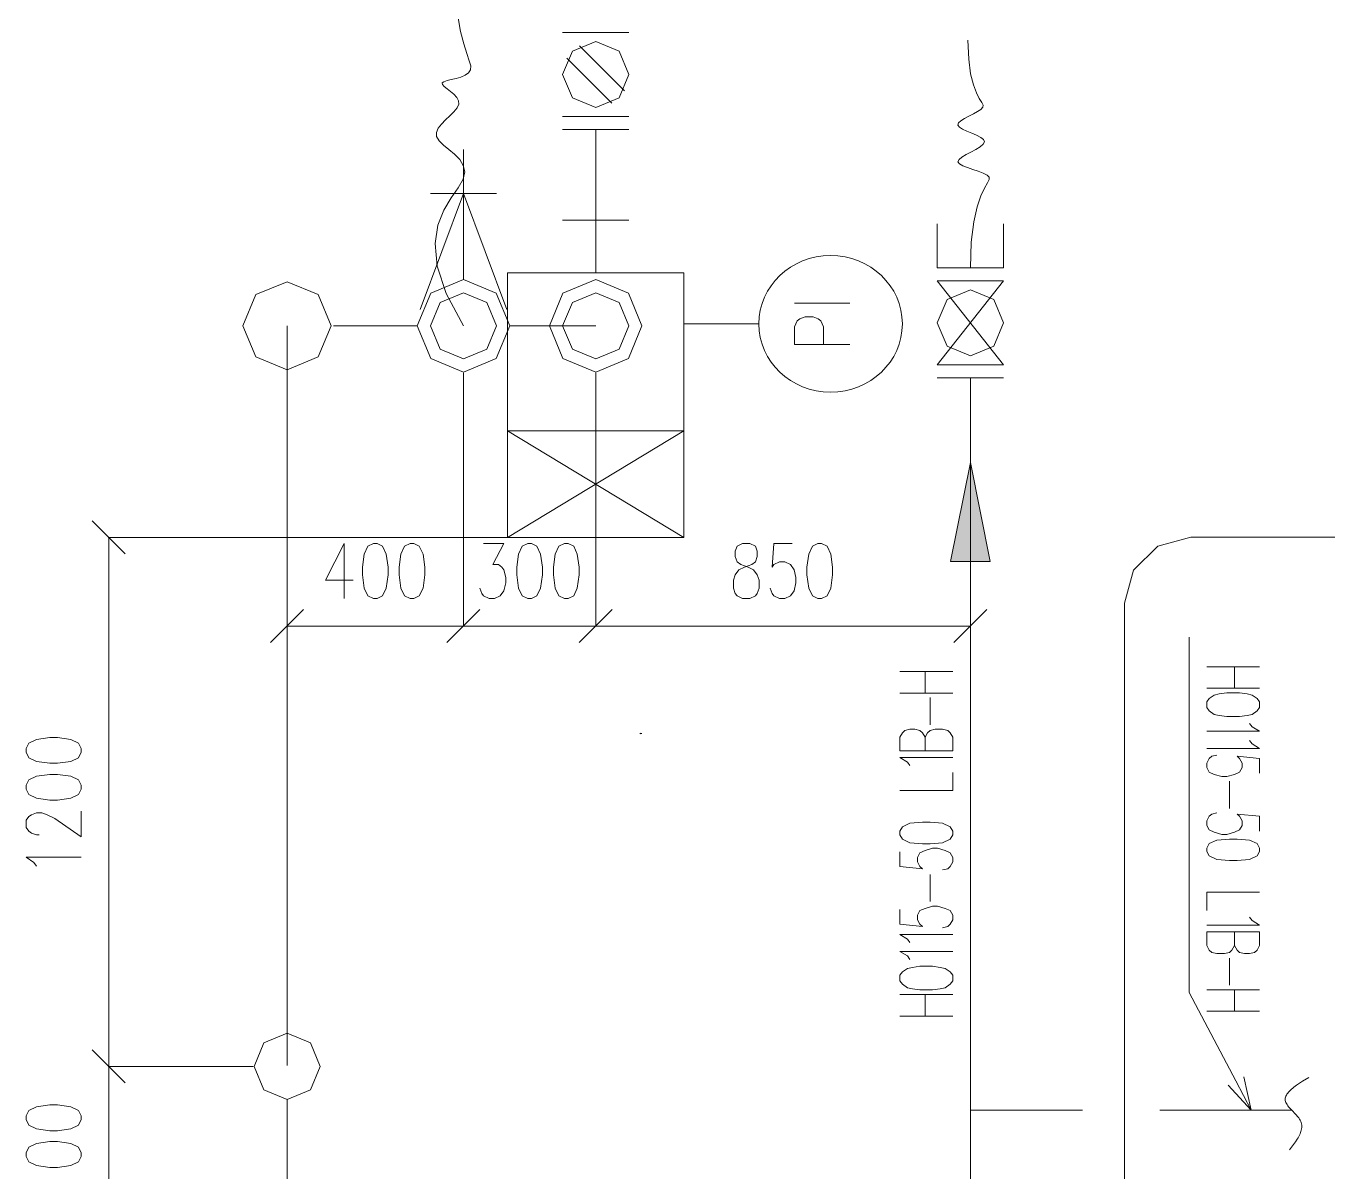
# Model space of a CAD drawing. Header units: millimetres. Extents: x 210 to 63265, y -7201 to 22496.
# Drawn here: x 25634 to 28588, y 13224 to 15823 of the extents above; entities that cross this region are included whole.
import ezdxf

# ---------------------------------------------------------------- set-up
doc = ezdxf.new("R2010")
doc.units = ezdxf.units.MM

msp = doc.modelspace()

# ---------------------------------------------------------------- hatches: boundary and pattern name
h = msp.add_hatch(color=0)
h.dxf.hatch_style = 2
h.paths.add_polyline_path([(27776.3, 14833.7), (27731.4, 14609), (27821.2, 14609)])
h = msp.add_hatch(color=0)
h.dxf.hatch_style = 2
h.paths.add_polyline_path([(27031.2, 14218.5), (27027.5, 14219.4), (27027.5, 14217.7)])

# ---------------------------------------------------------------- linework, layer by layer
at = {"color": 0, "lineweight": 0}
for points in [[(26626.4, 15143.5), (26587.4, 15217), (26567.2, 15278.8), (26562.4, 15329.9), (26568.6, 15371.8), (26582, 15406), (26598.7, 15433.9), (26614.6, 15456.6), (26625.9, 15475.7), (26629.4, 15492.5), (26626.2, 15507.4), (26618, 15520.8), (26606.5, 15532.6), (26593.7, 15543.5), (26581.3, 15553.5), (26571.3, 15563.2), (26565.4, 15572.7), (26565, 15582.2), (26569, 15591.6), (26576.5, 15601.1), (26585.8, 15610.6), (26595.6, 15619.7), (26604.9, 15628.9), (26612.1, 15637.6), (26615.9, 15646), (26615.3, 15654.1), (26611.2, 15661.6), (26604.8, 15668.6), (26597.2, 15675.2), (26589.6, 15680.9), (26583.1, 15686.1), (26579, 15690.6), (26578.3, 15694.3), (26582, 15697.2), (26589.2, 15699.7), (26598.9, 15702), (26609.6, 15704.5), (26620.7, 15707.7), (26630.5, 15711.7), (26638.2, 15717), (26642.5, 15723.8), (26642.9, 15732.8), (26639.6, 15744.8), (26634.1, 15761.2), (26627.3, 15782.9), (26620.1, 15811), (26613.7, 15846.9)], [(27001.4, 15808.5), (26851.5, 15808.5)], [(26991.7, 15676.4), (26889.4, 15778.6)], [(27776.3, 15275), (27778.5, 15333.5), (27784, 15378.9), (27791.5, 15413.5), (27800.1, 15438.3), (27808.5, 15455.9), (27815.2, 15467.5), (27819.1, 15475.2), (27819.1, 15480.5), (27814.1, 15485.4), (27805.3, 15489.9), (27794, 15494), (27781.7, 15498.1), (27769.5, 15502.2), (27759, 15506.3), (27751.5, 15510.8), (27748.2, 15515.4), (27750.6, 15520.6), (27757, 15526), (27766.5, 15531.7), (27777.6, 15537.6), (27788.7, 15543.5), (27798.3, 15549.4), (27805.5, 15555.1), (27808.4, 15560.7), (27806.2, 15565.9), (27799.8, 15570.9), (27790.5, 15575.7), (27779.6, 15580.4), (27768.5, 15584.8), (27758.8, 15589.5), (27751.5, 15594.1), (27748.1, 15598.8), (27749.3, 15603.6), (27754.9, 15608.6), (27763.1, 15613.8), (27772.9, 15619), (27783.3, 15624.2), (27792.8, 15629.2), (27800.3, 15634.2), (27804.8, 15639), (27805.1, 15644.1), (27802.1, 15650.3), (27796.7, 15659.1), (27790.1, 15672), (27783.3, 15690), (27777, 15715.1), (27772.6, 15748.4), (27770.8, 15791.1)], [(26963.4, 15648.2), (26861.1, 15750.3)], [(27001.4, 15618.5), (26851.5, 15618.5)], [(27001.4, 15588.4), (26851.5, 15588.4)], [(26926.4, 15383.4), (26926.4, 15588.4)], [(26626.4, 15248.5), (26626.4, 15543.3)], [(26626.4, 15443.3), (26528, 15180.2)], [(26701.4, 15443.3), (26551.5, 15443.3)], [(26626.4, 15443.3), (26724.8, 15180.2)], [(27001.4, 15383.4), (26851.5, 15383.4)], [(26926.4, 15263.4), (26926.4, 15383.4)], [(27701.4, 15275), (27701.4, 15375)], [(27851.3, 15275), (27851.3, 15375)], [(27701.4, 15275), (27851.3, 15275)], [(27701.4, 15275), (27851.3, 15275)], [(26726.4, 14663.5), (26726.4, 15263.4)], [(26726.4, 14663.5), (26726.4, 15263.4)], [(26726.4, 15263.4), (27126.4, 15263.4)], [(26726.4, 15263.4), (27121.4, 15263.4)], [(26726.4, 14663.5), (26726.4, 15263.4)], [(26726.4, 14663.5), (26726.4, 15263.4)], [(27126.4, 15263.4), (26726.4, 15263.4)], [(27126.4, 15263.4), (26731.4, 15263.4)], [(27126.4, 14663.5), (27126.4, 15263.4)], [(27126.4, 14663.5), (27126.4, 15263.4)], [(27126.4, 14663.5), (27126.4, 15263.4)], [(27126.4, 14663.5), (27126.4, 15263.4)], [(27701.4, 15245.1), (27851.3, 15245.1)], [(27851.3, 15055.1), (27701.4, 15245.1)], [(27851.3, 15245.1), (27701.4, 15055.1)], [(27701.4, 15245.1), (27851.3, 15245.1)], [(27502.8, 15194.9), (27377.8, 15194.9)], [(27502.8, 15100.9), (27377.8, 15100.9), (27377.8, 15141.2), (27383.7, 15154.6), (27389.7, 15159.1), (27401.6, 15163.6), (27419.4, 15163.6), (27431.2, 15159.1), (27437.3, 15154.6), (27443.2, 15141.2), (27443.2, 15100.9)], [(26226.4, 13465.3), (26226.4, 15143.5)], [(26521.4, 15143.5), (26331.4, 15143.5)], [(26926.4, 15143.5), (26731.4, 15143.5)], [(27126.4, 15147.8), (27296.5, 15147.8)], [(26626.4, 15036.7), (26626.4, 14461.2)], [(26626.4, 15036.7), (26626.4, 14461.2)], [(26926.4, 15036.7), (26926.4, 14461.2)], [(27701.4, 15055.1), (27851.3, 15055.1)], [(27701.4, 15025.1), (27851.3, 15025.1)], [(27776.3, 15025.1), (27776.3, 12365.5)], [(26726.4, 14905.2), (27126.4, 14663.5)], [(27126.4, 14905.2), (26726.4, 14663.5)], [(26726.4, 14905.2), (27126.4, 14663.5)], [(27126.4, 14905.2), (26726.4, 14663.5)], [(27126.4, 14905.2), (26726.4, 14905.2)], [(27126.4, 14905.2), (26726.4, 14905.2)], [(27126.4, 14905.2), (26726.4, 14663.5)], [(26726.4, 14905.2), (27126.4, 14663.5)], [(27126.4, 14905.2), (26726.4, 14663.5)], [(26726.4, 14905.2), (27126.4, 14663.5)], [(26726.4, 14905.2), (27126.4, 14905.2)], [(26726.4, 14905.2), (27126.4, 14905.2)], [(25859.3, 14626), (25784.4, 14700.9)], [(26759.9, 14663.5), (25820.9, 14663.5)], [(25821.7, 14663.5), (25821.7, 13463.5)], [(26355.6, 14649.6), (26313.9, 14566.4), (26376.5, 14566.4)], [(26355.6, 14649.6), (26355.6, 14524.7)], [(26672.2, 14649.6), (26718.2, 14649.6), (26693.1, 14602), (26705.7, 14602), (26713.9, 14596.1), (26718.2, 14590.2), (26722.3, 14572.3), (26722.3, 14560.3), (26718.2, 14542.4), (26709.8, 14530.6), (26697.2, 14524.7), (26684.7, 14524.7), (26672.2, 14530.6), (26668.1, 14536.5), (26664, 14548.5)], [(27126.4, 14663.5), (26726.4, 14663.5)], [(27126.4, 14663.5), (26726.4, 14663.5)], [(26726.4, 14663.5), (27126.4, 14663.5)], [(26726.4, 14663.5), (27126.4, 14663.5)], [(27372.2, 14649.6), (27330.5, 14649.6), (27326.4, 14596.1), (27330.5, 14602), (27343.1, 14607.9), (27355.6, 14607.9), (27368.1, 14602), (27376.3, 14590.2), (27380.6, 14572.3), (27380.6, 14560.3), (27376.3, 14542.4), (27368.1, 14530.6), (27355.6, 14524.7), (27343.1, 14524.7), (27330.5, 14530.6), (27326.4, 14536.5), (27322.1, 14548.5)], [(28276.3, 14663.9), (28201.4, 14643.9), (28146.5, 14588.9), (28126.2, 14514)], [(39950.2, 14663.9), (28276.3, 14663.9)], [(26226.4, 14564.4), (26226.4, 14461.2)], [(26926.4, 14545.1), (26926.4, 14461.2)], [(27776.3, 14545.1), (27776.3, 14461.2)], [(28126.2, 12338.6), (28126.2, 14514)], [(26264, 14499.7), (26189, 14424.7)], [(26664, 14499.7), (26589, 14424.7)], [(26589, 14424.7), (26664, 14499.7)], [(26888.8, 14424.7), (26964, 14499.7)], [(26964, 14499.7), (26888.8, 14424.7)], [(27738.8, 14424.7), (27813.9, 14499.7)], [(26226.4, 14462.1), (26626.4, 14462.1)], [(26626.4, 14462.1), (26926.4, 14462.1)], [(26926.4, 14462.1), (27776.3, 14462.1)], [(28272.6, 13631.1), (28272.6, 14437.4)], [(27616.4, 14359.2), (27736.3, 14359.2)], [(27673.5, 14310.4), (27673.5, 14359.2)], [(28312.7, 14370.2), (28432.5, 14370.2)], [(28375.4, 14370.2), (28375.4, 14321.3)], [(27736.3, 14310.4), (27616.4, 14310.4)], [(27684.9, 14238.5), (27684.9, 14300.2)], [(28432.5, 14321.3), (28312.7, 14321.3)], [(28409.8, 14241.5), (28415.3, 14233.8), (28432.5, 14223.6), (28312.7, 14223.6)], [(27736.3, 14179.3), (27616.4, 14179.3), (27616.4, 14210.2), (27622.1, 14220.4), (27627.9, 14225.6), (27639.1, 14228.1), (27650.6, 14228.1), (27662, 14225.6), (27667.7, 14220.4), (27673.5, 14210.2), (27673.5, 14179.3)], [(27673.5, 14210.2), (27679.2, 14220.4), (27684.9, 14225.6), (27696.4, 14228.1), (27713.5, 14228.1), (27725, 14225.6), (27730.5, 14220.4), (27736.3, 14210.2), (27736.3, 14179.3)], [(28409.8, 14203.1), (28415.3, 14195.4), (28432.5, 14185), (28312.7, 14185)], [(27639.1, 14146), (27633.6, 14153.7), (27616.4, 14163.9), (27736.3, 14163.9)], [(28432.5, 14128.5), (28432.5, 14161.9), (28381.2, 14166.9), (28386.9, 14161.9), (28392.6, 14151.6), (28392.6, 14141.4), (28386.9, 14131), (28375.4, 14125.8), (28358.3, 14120.8), (28346.8, 14120.8), (28329.7, 14125.8), (28318.4, 14131), (28312.7, 14141.4), (28312.7, 14151.6), (28318.4, 14161.9), (28323.9, 14166.9), (28335.4, 14169.6)], [(27616.4, 14089.3), (27736.3, 14089.3), (27736.3, 14130.4)], [(28364, 14110.4), (28364, 14048.7)], [(25664.1, 13988.6), (25658.1, 13988.6), (25646.3, 13992.7), (25640.3, 13996.8), (25634.3, 14005.2), (25634.3, 14021.9), (25640.3, 14030.3), (25646.3, 14034.4), (25658.1, 14038.5), (25670, 14038.5), (25682, 14034.4), (25699.7, 14026), (25759.3, 13984.5), (25759.3, 14042.8)], [(28432.5, 13997.3), (28432.5, 14030.8), (28381.2, 14035.8), (28386.9, 14030.8), (28392.6, 14020.4), (28392.6, 14010.2), (28386.9, 13999.8), (28375.4, 13994.7), (28358.3, 13989.7), (28346.8, 13989.7), (28329.7, 13994.7), (28318.4, 13999.8), (28312.7, 14010.2), (28312.7, 14020.4), (28318.4, 14030.8), (28323.9, 14035.8), (28335.4, 14038.5)], [(27616.4, 13950.5), (27616.4, 13917), (27667.7, 13912), (27662, 13917), (27656.3, 13927.4), (27656.3, 13937.6), (27662, 13948), (27673.5, 13953.2), (27690.6, 13958.2), (27702.1, 13958.2), (27719.3, 13953.2), (27730.5, 13948), (27736.3, 13937.6), (27736.3, 13927.4), (27730.5, 13917), (27725, 13912), (27713.5, 13909.3)], [(25658.1, 13917.7), (25652.2, 13926.1), (25634.3, 13938.5), (25759.3, 13938.5)], [(27684.9, 13837.4), (27684.9, 13899.1)], [(28432.5, 13858.5), (28312.7, 13858.5), (28312.7, 13817.4)], [(27616.4, 13819.3), (27616.4, 13785.9), (27667.7, 13780.9), (27662, 13785.9), (27656.3, 13796.3), (27656.3, 13806.5), (27662, 13816.8), (27673.5, 13822), (27690.6, 13827), (27702.1, 13827), (27719.3, 13822), (27730.5, 13816.8), (27736.3, 13806.5), (27736.3, 13796.3), (27730.5, 13785.9), (27725, 13780.9), (27713.5, 13778.2)], [(28409.8, 13801.8), (28415.3, 13794.1), (28432.5, 13783.9), (28312.7, 13783.9)], [(27639.1, 13744.7), (27633.6, 13752.4), (27616.4, 13762.8), (27736.3, 13762.8)], [(28312.7, 13768.5), (28432.5, 13768.5), (28432.5, 13737.6), (28426.8, 13727.4), (28421.1, 13722.2), (28409.8, 13719.7), (28398.3, 13719.7), (28386.9, 13722.2), (28381.2, 13727.4), (28375.4, 13737.6), (28375.4, 13768.5)], [(28375.4, 13737.6), (28369.7, 13727.4), (28364, 13722.2), (28352.5, 13719.7), (28335.4, 13719.7), (28323.9, 13722.2), (28318.4, 13727.4), (28312.7, 13737.6), (28312.7, 13768.5)], [(27639.1, 13706.3), (27633.6, 13714), (27616.4, 13724.2), (27736.3, 13724.2)], [(28364, 13709.3), (28364, 13647.6)], [(27616.4, 13626.5), (27736.3, 13626.5)], [(27673.5, 13577.7), (27673.5, 13626.5)], [(28378.7, 13430.6), (28272.6, 13631.1)], [(28312.7, 13637.4), (28432.5, 13637.4)], [(28375.4, 13637.4), (28375.4, 13588.6)], [(28432.5, 13588.6), (28312.7, 13588.6)], [(27736.3, 13577.7), (27616.4, 13577.7)], [(25859.3, 13426.1), (25784.4, 13501.1)], [(25784.4, 13501.1), (25859.3, 13426.1)], [(26120.1, 13463.5), (25820.9, 13463.5)], [(26149.7, 13463.5), (25820.9, 13463.5)], [(25821.7, 13463.5), (25821.7, 13063.7)], [(28396.6, 13439.9), (28413.7, 13364.2)], [(28500.5, 13274.1), (28509.6, 13286.2), (28513.9, 13292.3), (28517.8, 13298.2), (28519.6, 13301.3), (28521.2, 13304.3), (28522.9, 13307.4), (28524.1, 13310.2), (28525.4, 13313.3), (28526.3, 13316.1), (28527.1, 13319), (28527.7, 13321.8), (28528, 13324.7), (28528.2, 13327.6), (28528, 13330.4), (28527.5, 13333.3), (28526.8, 13336), (28525.9, 13338.7), (28524.5, 13341.5), (28522.9, 13344.2), (28521.1, 13346.7), (28519.1, 13349.4), (28514.6, 13354.6), (28505, 13364.8), (28500.3, 13369.6), (28498.3, 13372.1), (28496.4, 13374.4), (28494.8, 13376.9), (28493.2, 13379.3), (28492.1, 13381.8), (28491.2, 13384.1), (28490.8, 13386.4), (28490.7, 13388.7), (28490.8, 13391.1), (28491.4, 13393.4), (28492.1, 13395.7), (28493.2, 13398.1), (28494.6, 13400.4), (28496.2, 13402.7), (28498, 13405), (28500.1, 13407.2), (28502.5, 13409.5), (28505, 13411.8), (28507.7, 13414.2), (28510.3, 13416.3), (28513.4, 13418.6), (28516.4, 13420.8), (28523, 13425.2), (28530, 13429.7), (28544.5, 13438.7)], [(28413.7, 13364.2), (28361, 13421.1)], [(28413.7, 13364.2), (28378.7, 13430.6)], [(26226.4, 11913.8), (26226.4, 13388.6)], [(28030.5, 13364.1), (27776.3, 13364.1)], [(28505.5, 13364.1), (28206, 13364.1)]]:
    msp.add_lwpolyline(points, dxfattribs=at)
for points in [[(26851.5, 15713.5), (26873.5, 15766.4), (26926.4, 15788.4), (26979.4, 15766.4), (27001.4, 15713.5), (26979.4, 15660.3), (26926.4, 15638.3), (26873.5, 15660.3)], [(26126.4, 15143.5), (26155.7, 15214.2), (26226.4, 15243.5), (26297.2, 15214.2), (26326.4, 15143.5), (26297.2, 15072.7), (26226.4, 15043.5), (26155.7, 15072.7)], [(26521.4, 15143.5), (26552.2, 15217.8), (26626.4, 15248.5), (26700.6, 15217.8), (26731.4, 15143.5), (26700.6, 15069.3), (26626.4, 15038.5), (26552.2, 15069.3)], [(26821.4, 15143.5), (26852.2, 15217.8), (26926.4, 15248.5), (27000.7, 15217.8), (27031.4, 15143.5), (27000.7, 15069.3), (26926.4, 15038.5), (26852.2, 15069.3)], [(26821.4, 15143.5), (26852.2, 15217.8), (26926.4, 15248.5), (27000.7, 15217.8), (27031.4, 15143.5), (27000.7, 15069.3), (26926.4, 15038.5), (26852.2, 15069.3)], [(26821.4, 15143.5), (26852.2, 15217.8), (26926.4, 15248.5), (27000.7, 15217.8), (27031.4, 15143.5), (27000.7, 15069.3), (26926.4, 15038.5), (26852.2, 15069.3)], [(26821.4, 15143.5), (26852.2, 15217.8), (26926.4, 15248.5), (27000.7, 15217.8), (27031.4, 15143.5), (27000.7, 15069.3), (26926.4, 15038.5), (26852.2, 15069.3)], [(26551.5, 15143.5), (26573.5, 15196.5), (26626.4, 15218.5), (26679.5, 15196.5), (26701.4, 15143.5), (26679.5, 15090.4), (26626.4, 15068.4), (26573.5, 15090.4)], [(26851.5, 15143.5), (26873.5, 15196.5), (26926.4, 15218.5), (26979.4, 15196.5), (27001.4, 15143.5), (26979.4, 15090.4), (26926.4, 15068.4), (26873.5, 15090.4)], [(26851.5, 15143.5), (26873.5, 15196.5), (26926.4, 15218.5), (26979.4, 15196.5), (27001.4, 15143.5), (26979.4, 15090.4), (26926.4, 15068.4), (26873.5, 15090.4)], [(26851.5, 15143.5), (26873.5, 15196.5), (26926.4, 15218.5), (26979.4, 15196.5), (27001.4, 15143.5), (26979.4, 15090.4), (26926.4, 15068.4), (26873.5, 15090.4)], [(26851.5, 15143.5), (26873.5, 15196.5), (26926.4, 15218.5), (26979.4, 15196.5), (27001.4, 15143.5), (26979.4, 15090.4), (26926.4, 15068.4), (26873.5, 15090.4)], [(27701.4, 15150.1), (27723.4, 15203.1), (27776.3, 15225.1), (27829.3, 15203.1), (27851.3, 15150.1), (27829.3, 15097), (27776.3, 15075.2), (27723.4, 15097)], [(27776.3, 14833.7), (27731.4, 14609), (27821.2, 14609)], [(26422.3, 14649.6), (26409.8, 14643.7), (26401.5, 14625.8), (26397.2, 14596.1), (26397.2, 14578.2), (26401.5, 14548.5), (26409.8, 14530.6), (26422.3, 14524.7), (26430.7, 14524.7), (26443, 14530.6), (26451.4, 14548.5), (26455.6, 14578.2), (26455.6, 14596.1), (26451.4, 14625.8), (26443, 14643.7), (26430.7, 14649.6)], [(26505.7, 14649.6), (26493.1, 14643.7), (26484.7, 14625.8), (26480.6, 14596.1), (26480.6, 14578.2), (26484.7, 14548.5), (26493.1, 14530.6), (26505.7, 14524.7), (26513.9, 14524.7), (26526.4, 14530.6), (26534.8, 14548.5), (26538.9, 14578.2), (26538.9, 14596.1), (26534.8, 14625.8), (26526.4, 14643.7), (26513.9, 14649.6)], [(26772.2, 14649.6), (26759.7, 14643.7), (26751.5, 14625.8), (26747.3, 14596.1), (26747.3, 14578.2), (26751.5, 14548.5), (26759.7, 14530.6), (26772.2, 14524.7), (26780.6, 14524.7), (26793.1, 14530.6), (26801.4, 14548.5), (26805.7, 14578.2), (26805.7, 14596.1), (26801.4, 14625.8), (26793.1, 14643.7), (26780.6, 14649.6)], [(26855.6, 14649.6), (26843, 14643.7), (26834.8, 14625.8), (26830.5, 14596.1), (26830.5, 14578.2), (26834.8, 14548.5), (26843, 14530.6), (26855.6, 14524.7), (26864, 14524.7), (26876.5, 14530.6), (26884.7, 14548.5), (26888.8, 14578.2), (26888.8, 14596.1), (26884.7, 14625.8), (26876.5, 14643.7), (26864, 14649.6)], [(27259.7, 14649.6), (27247.2, 14643.7), (27243.1, 14631.9), (27243.1, 14619.9), (27247.2, 14607.9), (27255.6, 14602), (27272.2, 14596.1), (27284.7, 14590.2), (27293, 14578.2), (27297.3, 14566.4), (27297.3, 14548.5), (27293, 14536.5), (27288.8, 14530.6), (27276.3, 14524.7), (27259.7, 14524.7), (27247.2, 14530.6), (27243.1, 14536.5), (27238.9, 14548.5), (27238.9, 14566.4), (27243.1, 14578.2), (27251.5, 14590.2), (27263.8, 14596.1), (27280.6, 14602), (27288.8, 14607.9), (27293, 14619.9), (27293, 14631.9), (27288.8, 14643.7), (27276.3, 14649.6)], [(27430.5, 14649.6), (27418, 14643.7), (27409.8, 14625.8), (27405.5, 14596.1), (27405.5, 14578.2), (27409.8, 14548.5), (27418, 14530.6), (27430.5, 14524.7), (27438.9, 14524.7), (27451.3, 14530.6), (27459.7, 14548.5), (27463.8, 14578.2), (27463.8, 14596.1), (27459.7, 14625.8), (27451.3, 14643.7), (27438.9, 14649.6)], [(28358.3, 14310.9), (28386.9, 14310.9), (28404.1, 14308.4), (28415.3, 14305.9), (28426.8, 14298.1), (28432.5, 14290.4), (28432.5, 14277.5), (28426.8, 14269.8), (28415.3, 14262.1), (28404.1, 14259.6), (28386.9, 14256.9), (28358.3, 14256.9), (28341.1, 14259.6), (28329.7, 14262.1), (28318.4, 14269.8), (28312.7, 14277.5), (28312.7, 14290.4), (28318.4, 14298.1), (28329.7, 14305.9), (28341.1, 14308.4)], [(25634.3, 14176.1), (25640.3, 14163.5), (25658.1, 14155.1), (25687.9, 14151), (25705.8, 14151), (25735.5, 14155.1), (25753.4, 14163.5), (25759.3, 14176.1), (25759.3, 14184.3), (25753.4, 14196.8), (25735.5, 14205.2), (25705.8, 14209.3), (25687.9, 14209.3), (25658.1, 14205.2), (25640.3, 14196.8), (25634.3, 14184.3)], [(27031.2, 14218.5), (27027.5, 14219.4), (27027.5, 14217.7)], [(25634.3, 14092.7), (25640.3, 14080.2), (25658.1, 14071.9), (25687.9, 14067.6), (25705.8, 14067.6), (25735.5, 14071.9), (25753.4, 14080.2), (25759.3, 14092.7), (25759.3, 14101.1), (25753.4, 14113.6), (25735.5, 14121.9), (25705.8, 14126), (25687.9, 14126), (25658.1, 14121.9), (25640.3, 14113.6), (25634.3, 14101.1)], [(27684.9, 13968.5), (27667.7, 13968.5), (27639.1, 13971), (27622.1, 13978.7), (27616.4, 13989.1), (27616.4, 13996.8), (27622.1, 14007), (27639.1, 14014.9), (27667.7, 14017.4), (27684.9, 14017.4), (27713.5, 14014.9), (27730.5, 14007), (27736.3, 13996.8), (27736.3, 13989.1), (27730.5, 13978.7), (27713.5, 13971)], [(28364, 13979.3), (28381.2, 13979.3), (28409.8, 13976.8), (28426.8, 13969.1), (28432.5, 13958.7), (28432.5, 13951), (28426.8, 13940.8), (28409.8, 13932.9), (28381.2, 13930.4), (28364, 13930.4), (28335.4, 13932.9), (28318.4, 13940.8), (28312.7, 13951), (28312.7, 13958.7), (28318.4, 13969.1), (28335.4, 13976.8)], [(27690.6, 13636.9), (27662, 13636.9), (27644.8, 13639.4), (27633.6, 13641.9), (27622.1, 13649.8), (27616.4, 13657.4), (27616.4, 13670.3), (27622.1, 13678), (27633.6, 13685.7), (27644.8, 13688.2), (27662, 13690.9), (27690.6, 13690.9), (27707.8, 13688.2), (27719.3, 13685.7), (27730.5, 13678), (27736.3, 13670.3), (27736.3, 13657.4), (27730.5, 13649.8), (27719.3, 13641.9), (27707.8, 13639.4)], [(26151.4, 13463.5), (26173.4, 13516.7), (26226.4, 13538.7), (26279.5, 13516.7), (26301.5, 13463.5), (26279.5, 13410.6), (26226.4, 13388.6), (26173.4, 13410.6)], [(25634.3, 13342.8), (25640.3, 13330.3), (25658.1, 13322), (25687.9, 13317.7), (25705.8, 13317.7), (25735.5, 13322), (25753.4, 13330.3), (25759.3, 13342.8), (25759.3, 13351.2), (25753.4, 13363.5), (25735.5, 13371.9), (25705.8, 13376), (25687.9, 13376), (25658.1, 13371.9), (25640.3, 13363.5), (25634.3, 13351.2)], [(25634.3, 13259.4), (25640.3, 13246.9), (25658.1, 13238.7), (25687.9, 13234.5), (25705.8, 13234.5), (25735.5, 13238.7), (25753.4, 13246.9), (25759.3, 13259.4), (25759.3, 13267.8), (25753.4, 13280.3), (25735.5, 13288.6), (25705.8, 13292.9), (25687.9, 13292.9), (25658.1, 13288.6), (25640.3, 13280.3), (25634.3, 13267.8)]]:
    msp.add_lwpolyline(points, close=True, dxfattribs=at)
msp.add_ellipse((27459.3, 15147.9), major_axis=(162.8, 0), ratio=0.951099, start_param=0, end_param=6.283185, dxfattribs=at)

doc.saveas('drawing.dxf')
